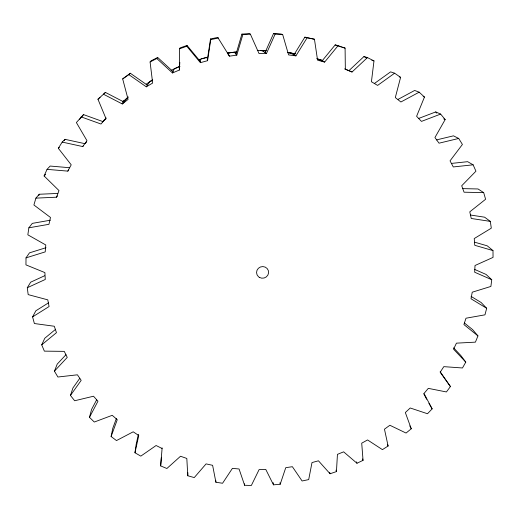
<?xml version="1.0" encoding="UTF-8"?>
<svg xmlns="http://www.w3.org/2000/svg" width="519" height="519" viewBox="0 0 519 519"><rect width="100%" height="100%" fill="white"/><g stroke="black" fill="none" stroke-linecap="round" stroke-linejoin="round"><path stroke-width="0.78" d="M46.022 247.699L29.473 252.857L26.015 257.872L25.95 264.872L44.9 272.605L45.27 279.469L27.286 287.734L28.175 294.617L47.78 299.852L49.078 306.547L32.58 316.888L34.377 323.532L54.294 326.25L56.467 332.666L41.708 344.843L44.368 351.142L64.252 351.363L67.256 357.396L54.43 371.156L57.894 377.015L77.422 374.809L81.178 380.369L70.461 395.433L74.652 400.759L93.517 396.224L97.961 401.226L89.476 417.315L94.302 422.038L112.221 415.317L117.268 419.689L111.105 436.511L116.49 440.573L133.201 431.814L138.761 435.512L134.966 452.776L140.818 456.123L156.096 445.516L162.071 448.481M122.121 103.592L123.892 101.984L105.422 92.427L103.45 94.218L122.315 103.969L128.083 99.395L122.679 78.907L128.848 74.632L146.306 86.829L152.664 83.046L150.088 61.956L156.809 58.524L172.496 72.965L179.334 70.046L179.645 48.76L180.041 47.904L187.035 45.445L200.353 61.527M179.827 62.338L179.334 70.046M440.164 371.714L450.421 386.545L446.411 391.955L428.298 388.361L424.01 393.473L432.139 408.868L427.494 413.74L410.224 407.986L405.339 412.534L411.256 428.778L406.053 433.054L389.866 425.256L384.462 429.181L388.108 446.016L382.419 449.629L367.556 439.943L361.717 443.181L363.047 460.347L356.968 463.253L343.63 451.841L337.441 454.365L336.448 471.589L330.065 473.756L318.445 460.801L311.997 462.565L308.701 479.595L302.103 480.983L292.372 466.698L285.755 467.677L280.195 484.246L273.481 484.843L265.78 469.436L259.098 469.624L251.345 485.479L244.611 485.271L239.064 468.981L232.415 468.359L222.567 483.254L215.904 482.242L212.615 465.309L206.088 463.889L194.268 477.577L187.781 475.767L187.852 472.569M187.781 475.767L186.821 458.452L180.521 456.246L166.878 468.501L160.663 465.913L162.136 447.916M160.663 465.913L161.377 457.265M348.885 70.681L363.949 56.558L367.426 57.59L373.985 60.905L371.422 81.749L377.618 85.414L394.615 73.205L400.603 77.344L395.309 97.572L400.895 101.996L419.164 92.181L424.464 97.04L416.601 116.301L421.473 121.394L440.637 114.083L445.172 119.565L434.941 137.535L439.029 143.186L458.712 138.463L462.416 144.451L450.038 160.845L453.282 166.943L473.12 164.815L475.942 171.192L461.702 185.77L464.057 192.199L483.689 192.627L485.596 199.27L469.786 211.836L471.239 218.473L490.319 221.386L491.305 228.178L474.223 238.565L474.762 245.299L492.992 250.58L493.05 257.398L475.021 265.501L474.658 272.216L491.74 279.702L490.896 286.436L472.238 292.197L470.999 298.775L486.673 308.292L484.96 314.838L465.991 318.212L463.908 324.563L477.954 335.897L475.417 342.151L456.441 343.15L453.561 349.177L465.783 362.106L462.481 367.977L443.797 366.648L440.183 372.253L450.421 386.545M134.966 452.776L136.173 444.335L138.378 434.306M50.388 220.205L32.295 223.378L28.869 227.815L27.838 234.815L45.782 244.974L45.205 251.89L26.015 257.872M207.379 59.581L210.513 38.938L217.772 37.433L218.188 38.069L210.766 39.606L207.568 60.684L200.392 62.669L186.788 46.249L187.035 45.445M111.105 436.511L112.772 428.337L116.347 418.567M89.476 417.315L91.565 409.452L96.638 399.838M57.778 193.431L39.204 194.255L35.902 198.128L33.897 204.992L50.479 217.461L48.948 224.299L28.869 227.815M38.769 195.754L39.204 194.255M236.009 54.158L241.899 34.118L249.282 33.592L250.366 34.144L259.033 53.561L266.448 53.528L275.154 34.072L282.667 34.546L288.603 54.917L295.927 55.864L307.118 37.777L314.456 39.243L317.563 60.172L324.641 62.079L338.077 45.678L345.09 48.105L345.343 69.189L352.044 72.005L367.426 57.59M236.787 51.958L227.471 53.081L229.43 56.162L236.8 55.137L242.821 34.676L250.366 34.144M35.902 198.128L56.506 197.207L58.991 190.57L44.096 175.96L47.054 169.363L50.148 166.054L69.702 167.721M70.461 395.433L72.939 387.94L79.796 378.293M54.43 371.156L57.233 364.085L65.984 354.691M172.496 72.965L174.15 68.826L179.898 66.322M265.04 52.581L273.558 33.521L280.915 33.988L282.667 34.546M47.054 169.363L67.814 171.121L71.213 164.815L58.323 148.291L62.196 142.089L64.998 139.326L85.097 143.711L86.569 141.953M41.708 344.843L44.783 338.239L55.643 329.273M32.58 316.888L35.856 310.784L48.663 302.752M27.286 287.734L30.692 282.167L44.653 275.745M293.91 54.871L304.861 37.154L314.456 39.243M64.155 140.675L64.998 139.326M62.196 142.089L82.722 146.559L86.984 140.714L76.371 122.542L83.527 114.608L103.002 121.628M146.306 86.829L149.615 81.814L152.249 80.354M56.506 197.207L57.466 195.923M122.315 103.969L128.07 97.189M67.814 171.121L68.709 170.005M338.077 45.678L335.19 44.894L322.04 60.957L323.538 61.469M156.809 58.524L157.679 57.466L173.041 71.609M79.407 119.552L83.527 114.608M82.722 146.559L83.676 145.417M106.11 117.923L100.997 124.022L81.1 116.866M150.088 61.956L151.1 60.827L157.679 57.466M102.859 121.693L104.338 120.032L102.503 121.926M44.096 175.96L45.672 174.241M58.323 148.291L59.283 147.331M128.848 74.632L130.295 73.237L147.39 85.194M122.679 78.907L130.295 73.237M103.346 121.219L106.051 118.76L97.955 99.252L105.422 92.427M97.955 99.252L100.037 97.351M122.692 101.932L128.161 96.956M122.685 101.873L123.879 100.848L122.737 101.776M152.476 79.842L150.199 81.535L152.463 80.088M374.588 83.364L390.599 71.862L394.615 73.205M146.176 84.188L149.615 81.814M398.151 99.337L414.662 90.455L419.164 92.181M171.14 70.357L179.827 66.393M418.463 118.52L435.733 111.929L440.637 114.083M198.777 59.698L206.997 57.317L207.568 60.684M179.645 48.76L186.788 46.249M201.346 58.868L206.997 57.317M436.505 139.909L453.476 135.835L458.712 138.463M227.471 53.081L234.367 52.127L236.8 55.137M227.854 53.165L229.417 52.951M231.759 52.627L236.45 51.978M451.309 163.433L467.638 161.681L473.12 164.815M257.275 50.505L266.072 50.752M261.557 50.752L263.937 50.739M260.596 50.628L262.14 50.622L266.448 53.528M462.799 188.624L478.038 188.968L483.689 192.627M264.729 50.739L266.292 50.83M288.836 52.815L295.337 53.762M287.474 52.523L289.758 52.821L295.927 55.864M470.545 215.035L484.584 217.182L490.319 221.386M291.204 53.107L295.032 53.827M287.721 52.413L295.116 53.885M342.06 47.268L345.09 48.105M304.861 37.154L307.118 37.777M474.801 242.23L487.237 245.837L492.992 250.58M371.818 60.249L373.985 60.905M319.938 59.763L322.883 60.723M322.636 60.541L317.725 59.004L322.189 60.541M273.558 33.521L275.154 34.072M399.221 76.864L400.603 77.344M335.19 44.894L341.294 47.008M423.147 96.521L424.464 97.04M344.558 68.871L352.044 72.005M316.681 58.647L324.641 62.079M474.392 269.316L486.05 274.428L491.74 279.702M443.751 118.916L445.172 119.565M363.949 56.558L366.803 58.005M241.899 34.118L242.821 34.676M471.09 296.407L481.126 302.506L486.673 308.292M464.453 323.039L472.608 329.617L477.954 335.897M453.606 347.853L460.703 355.366L465.783 362.106M435.733 111.929L436.726 113.123M217.772 37.433L229.43 56.162M428.941 403.373L432.139 408.868M423.744 393.746L426.65 399.254M409.809 425.911L411.256 428.778M387.518 444.647L388.108 446.016M210.513 38.938L210.766 39.606M362.534 458.939L363.047 460.347M356.475 461.839L356.968 463.253M336.02 470.149L336.448 471.589M329.656 472.309L330.065 473.756M279.942 482.767L280.195 484.246M273.13 482.625L273.481 484.843M244.468 483.786L244.611 485.271M215.846 480.626L215.904 482.242M200.276 59.179L200.392 62.669M259.403 277.406L258.468 276.724A6.046 5.813 -13.6 0 1 260.447 266.987A6.046 5.813 -13.6 0 1 268.583 272.858A6.046 5.813 -13.6 0 1 259.403 277.406"/></g></svg>
